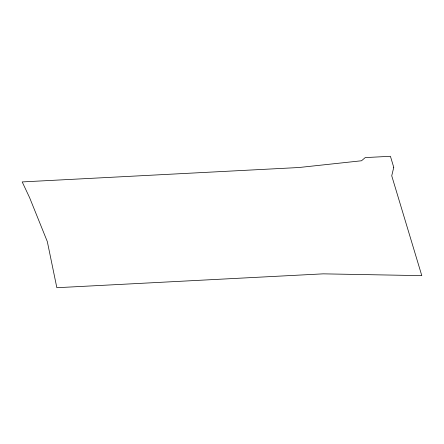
<?xml version="1.0" encoding="UTF-8"?>
<svg xmlns="http://www.w3.org/2000/svg" width="444" height="444" viewBox="0 0 444 444"><rect width="100%" height="100%" fill="white"/><g stroke="black" fill="none" stroke-linecap="round" stroke-linejoin="round"><path stroke-width="0.67" d="M393.756 167.366L391.736 175.807L421.8 275.641L323.243 273.848L56.849 287.712L47.33 241.625L29.604 197.647L22.2 181.923L298.945 167.516L361.505 160.772L365.229 157.598L390.42 156.288L393.756 167.366"/></g></svg>
